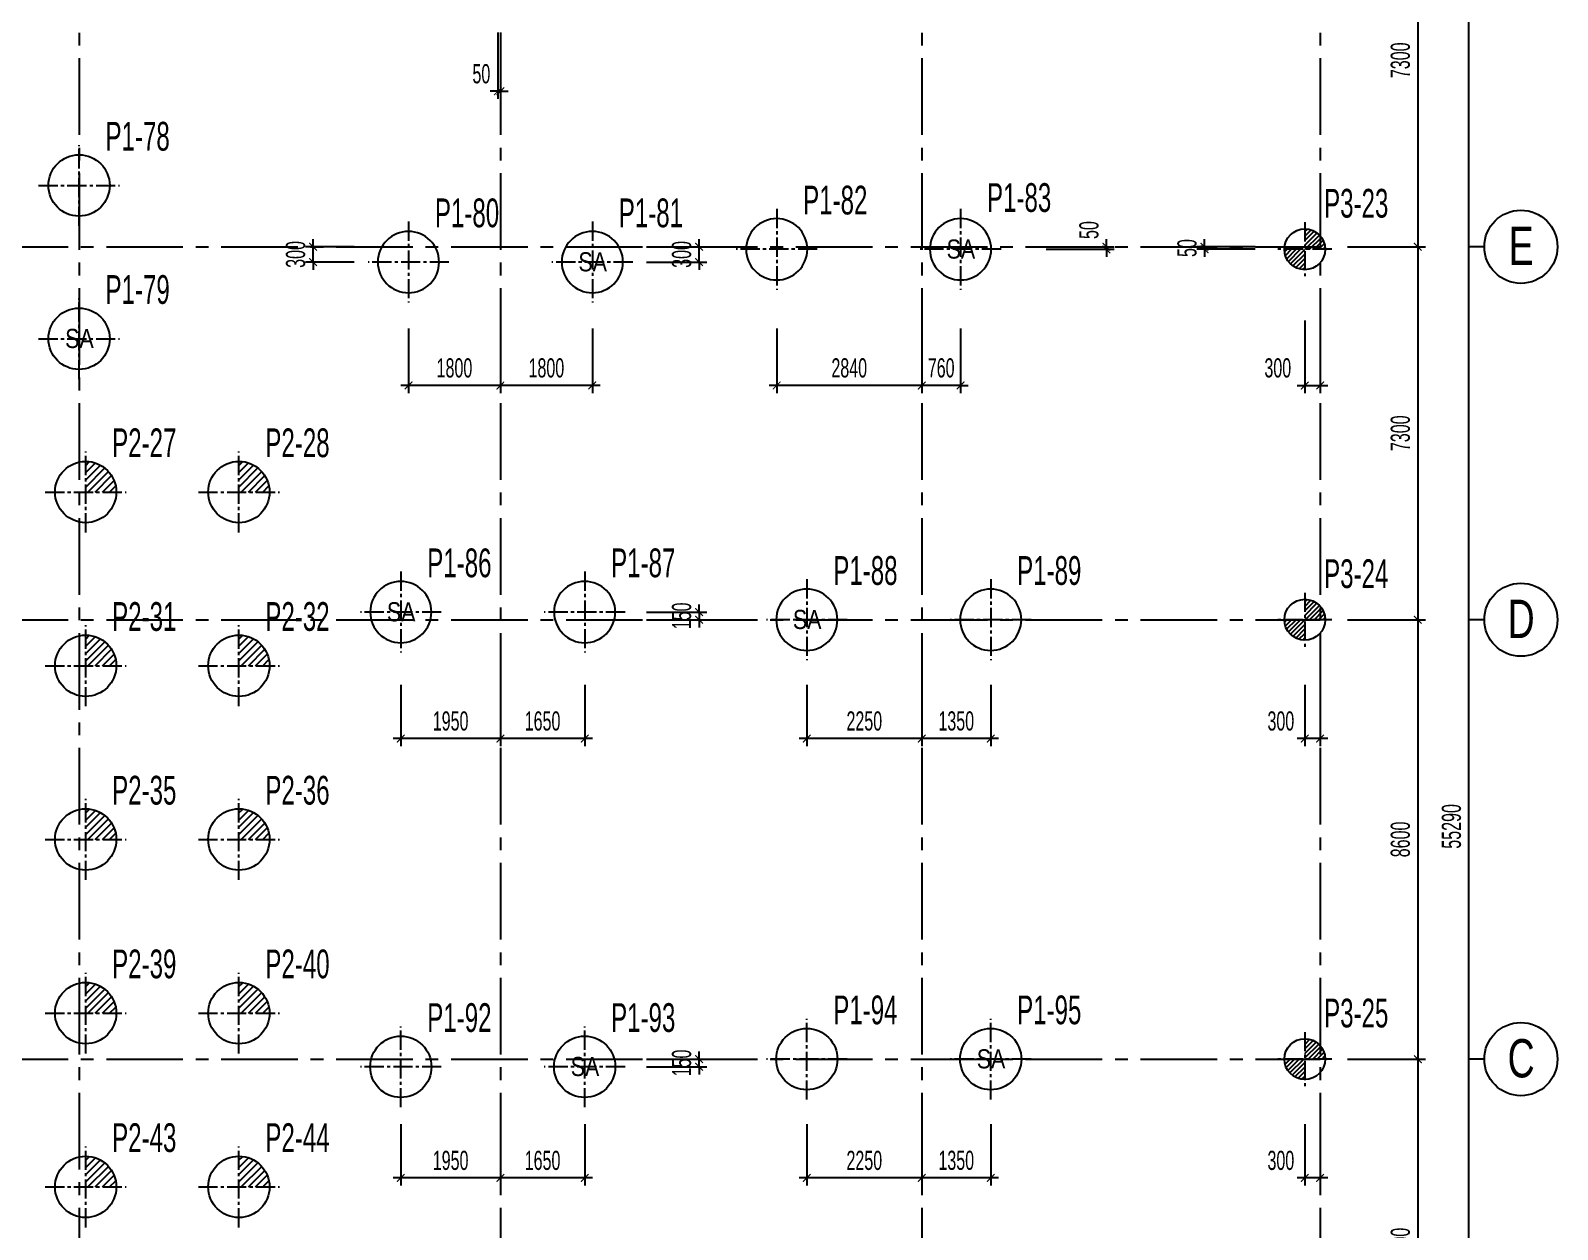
# Model space of a CAD drawing. Extents: x 1722770 to 1861370, y -244656 to -146763.
# Drawn here: x 1813230 to 1843127, y -193247 to -169781 of the extents above; entities that cross this region are included whole.
import ezdxf

# ---------------------------------------------------------------- set-up
doc = ezdxf.new("R2010")
doc.units = 0
doc.header["$LTSCALE"] = 1000
doc.header["$MEASUREMENT"] = 0
doc.header["$PDMODE"] = 3
doc.linetypes.add('CENTER2', pattern=[1.125, 0.75, -0.125, 0.125, -0.125])
doc.linetypes.add('HIDDEN', pattern=[0.375, 0.25, -0.125])
doc.layers.get('0').update_dxf_attribs({"linetype": 'CONTINUOUS'})
doc.layers.get('Defpoints').update_dxf_attribs({"linetype": 'CONTINUOUS'})
for name, color, linetype in [('CDC.01.AXIS', 160, 'CENTER2'), ('CDC.02.DIM', 1, 'CONTINUOUS'), ('CDC.03.BORDER', 3, 'CONTINUOUS'), ('CDC.04.HIDDEN', 8, 'HIDDEN'), ('CDC.06.TEXT', 2, 'CONTINUOUS'), ('CDC.10.HATCH', 9, 'CONTINUOUS'), ('KCS_CHI', 1, 'CONTINUOUS')]:
    doc.layers.add(name, color=color, linetype=linetype)
doc.styles.add('ARIAL', font='arial.ttf', dxfattribs={"width": 0.6})
doc.dimstyles.new('D150', dxfattribs={"dimscale": 150, "dimtxt": 2.5, "dimasz": 1, "dimexe": 1, "dimexo": 0, "dimgap": 1, "dimtad": 1, "dimdec": 0, "dimdsep": 46, "dimtxsty": 'ARIAL', "dimblk": 'ARCHTICK', "dimcen": 1, "dimdle": 1, "dimclrd": 1, "dimclre": 1, "dimclrt": 2, "dimadec": 0, "dimazin": 0, "dimtfac": 0.00072, "dimtdec": 0, "dimtix": 1, "dimtmove": 2, "dimatfit": 3, "dimldrblk": 'ARCHTICK', "dimfxl": 1, "dimtolj": 1, "dimlwd": -1, "dimlwe": -1, "dimarcsym": 0})

# ---------------------------------------------------------------- blocks, each defined once
blk = doc.blocks.new('_ARCHTICK')
at = {"color": 0, "linetype": 'ByBlock', "const_width": 0.15}
blk.add_lwpolyline([(-0.5, -0.5), (0.5, 0.5)], dxfattribs=at)
blk = doc.blocks.new('*D21')
at = {"layer": 'CDC.02.DIM', "color": 1, "transparency": 16777216}
for p, q in [((1839019, -166713), (1840544, -166713)), ((1840394, -166563), (1840394, -174163)), ((1839019, -174013), (1840544, -174013))]:
    blk.add_line(p, q, dxfattribs=at)
at = {"layer": 'Defpoints', "color": 0, "transparency": 16777216}
for p in [(1839019, -166713), (1839019, -174013), (1840394, -174013)]:
    blk.add_point(p, dxfattribs=at)
at = {"layer": 'CDC.02.DIM', "color": 1, "transparency": 16777216, "xscale": 150, "yscale": 150, "zscale": 150}
for p, rotation in [((1840394, -166713), 90), ((1840394, -174013), 270)]:
    blk.add_blockref('_ARCHTICK', p, dxfattribs=dict(at, rotation=rotation))
at = {"layer": 'CDC.02.DIM', "color": 2, "transparency": 16777216, "insert": (1840052, -170363), "char_height": 375, "attachment_point": 5, "rotation": 90, "style": 'ARIAL'}
blk.add_mtext('\\A1;7300', dxfattribs=at)
blk = doc.blocks.new('*D22')
at = {"layer": 'CDC.02.DIM', "color": 1, "transparency": 16777216}
for p, q in [((1840394, -173863), (1840394, -181463)), ((1839019, -174013), (1840544, -174013)), ((1839019, -181313), (1840544, -181313))]:
    blk.add_line(p, q, dxfattribs=at)
at = {"layer": 'Defpoints', "color": 0, "transparency": 16777216}
for p in [(1839019, -174013), (1839019, -181313), (1840394, -181313)]:
    blk.add_point(p, dxfattribs=at)
at = {"layer": 'CDC.02.DIM', "color": 1, "transparency": 16777216, "xscale": 150, "yscale": 150, "zscale": 150}
for p, rotation in [((1840394, -174013), 90), ((1840394, -181313), 270)]:
    blk.add_blockref('_ARCHTICK', p, dxfattribs=dict(at, rotation=rotation))
at = {"layer": 'CDC.02.DIM', "color": 2, "transparency": 16777216, "insert": (1840052, -177663), "char_height": 375, "attachment_point": 5, "rotation": 90, "style": 'ARIAL'}
blk.add_mtext('\\A1;7300', dxfattribs=at)
blk = doc.blocks.new('*D23')
at = {"layer": 'CDC.02.DIM', "color": 1, "transparency": 16777216}
for p, q in [((1840394, -181163), (1840394, -190063)), ((1839019, -181313), (1840544, -181313)), ((1839019, -189913), (1840544, -189913))]:
    blk.add_line(p, q, dxfattribs=at)
at = {"layer": 'Defpoints', "color": 0, "transparency": 16777216}
for p in [(1839019, -181313), (1839019, -189913), (1840394, -189913)]:
    blk.add_point(p, dxfattribs=at)
at = {"layer": 'CDC.02.DIM', "color": 1, "transparency": 16777216, "xscale": 150, "yscale": 150, "zscale": 150}
for p, rotation in [((1840394, -181313), 90), ((1840394, -189913), 270)]:
    blk.add_blockref('_ARCHTICK', p, dxfattribs=dict(at, rotation=rotation))
at = {"layer": 'CDC.02.DIM', "color": 2, "transparency": 16777216, "insert": (1840052, -185613), "char_height": 375, "attachment_point": 5, "rotation": 90, "style": 'ARIAL'}
blk.add_mtext('\\A1;8600', dxfattribs=at)
blk = doc.blocks.new('*D24')
at = {"layer": 'CDC.02.DIM', "color": 1, "transparency": 16777216}
for p, q in [((1840394, -189763), (1840394, -197363)), ((1839019, -189913), (1840544, -189913)), ((1839019, -197213), (1840544, -197213))]:
    blk.add_line(p, q, dxfattribs=at)
at = {"layer": 'Defpoints', "color": 0, "transparency": 16777216}
for p in [(1839019, -189913), (1839019, -197213), (1840394, -197213)]:
    blk.add_point(p, dxfattribs=at)
at = {"layer": 'CDC.02.DIM', "color": 1, "transparency": 16777216, "xscale": 150, "yscale": 150, "zscale": 150}
for p, rotation in [((1840394, -189913), 90), ((1840394, -197213), 270)]:
    blk.add_blockref('_ARCHTICK', p, dxfattribs=dict(at, rotation=rotation))
at = {"layer": 'CDC.02.DIM', "color": 2, "transparency": 16777216, "insert": (1840052, -193563), "char_height": 375, "attachment_point": 5, "rotation": 90, "style": 'ARIAL'}
blk.add_mtext('\\A1;7300', dxfattribs=at)
blk = doc.blocks.new('*D26')
at = {"layer": 'CDC.02.DIM', "color": 1, "transparency": 16777216}
for p, q in [((1839019, -157713), (1841543, -157713)), ((1841393, -213153), (1841393, -157563)), ((1839019, -213003), (1841543, -213003))]:
    blk.add_line(p, q, dxfattribs=at)
at = {"layer": 'Defpoints', "color": 0, "transparency": 16777216}
for p in [(1839019, -157713), (1841393, -157713), (1839019, -213003)]:
    blk.add_point(p, dxfattribs=at)
at = {"layer": 'CDC.02.DIM', "color": 1, "transparency": 16777216, "xscale": 150, "yscale": 150, "zscale": 150}
for p, rotation in [((1841393, -157713), 90), ((1841393, -213003), 270)]:
    blk.add_blockref('_ARCHTICK', p, dxfattribs=dict(at, rotation=rotation))
at = {"layer": 'CDC.02.DIM', "color": 2, "transparency": 16777216, "insert": (1841052, -185358), "char_height": 375, "attachment_point": 5, "rotation": 90, "style": 'ARIAL'}
blk.add_mtext('\\A1;55290', dxfattribs=at)
blk = doc.blocks.new('d800')
at = {"layer": 'CDC.10.HATCH'}
h = blk.add_hatch(dxfattribs=at)
h.set_pattern_fill('ANSI31', color=256, scale=500, style=0)
h.paths.add_polyline_path([(1776664, -80984), (1776664, -81384), (1777064, -81384, 0.414214)])
h.paths.add_polyline_path([(1776664, -81384), (1776264, -81384, 0.414214), (1776664, -81784)])
at = {"layer": 'CDC.01.AXIS', "ltscale": 0.5}
for p, q in [((1776664, -80856), (1776664, -81912)), ((1777192, -81384), (1776136, -81384))]:
    blk.add_line(p, q, dxfattribs=at)
at = {"layer": 'CDC.03.BORDER'}
blk.add_circle((1776664, -81384), 400, dxfattribs=at)
blk = doc.blocks.new('B1200')
at = {"layer": 'CDC.01.AXIS', "ltscale": 0.5}
for p, q in [((1944564, 246097), (1944564, 244513)), ((1943772, 245305), (1945356, 245305))]:
    blk.add_line(p, q, dxfattribs=at)
at = {"layer": 'CDC.03.BORDER'}
blk.add_circle((1944564, 245305), 600, dxfattribs=at)
blk = doc.blocks.new('*D89')
at = {"layer": 'CDC.02.DIM', "color": 1, "transparency": 16777216}
for p, q in [((1838179, -191187), (1838179, -192388)), ((1838480, -191187), (1838480, -192388)), ((1838630, -192238), (1838029, -192238))]:
    blk.add_line(p, q, dxfattribs=at)
at = {"layer": 'Defpoints', "color": 0, "transparency": 16777216}
for p in [(1838179, -191187), (1838480, -191187), (1838179, -192238)]:
    blk.add_point(p, dxfattribs=at)
at = {"layer": 'CDC.02.DIM', "color": 1, "transparency": 16777216, "xscale": 150, "yscale": 150, "zscale": 150, "rotation": 180}
blk.add_blockref('_ARCHTICK', (1838179, -192238), dxfattribs=at)
at = {"layer": 'CDC.02.DIM', "color": 1, "transparency": 16777216, "xscale": 150, "yscale": 150, "zscale": 150}
blk.add_blockref('_ARCHTICK', (1838480, -192238), dxfattribs=at)
at = {"layer": 'CDC.02.DIM', "color": 2, "transparency": 16777216, "insert": (1837711, -191897), "char_height": 375, "attachment_point": 5, "style": 'ARIAL'}
blk.add_mtext('\\A1;300', dxfattribs=at)
blk = doc.blocks.new('*D83')
at = {"layer": 'CDC.02.DIM', "color": 1, "transparency": 16777216}
for p, q in [((1838179, -182587), (1838179, -183788)), ((1838480, -182587), (1838480, -183788)), ((1838630, -183638), (1838029, -183638))]:
    blk.add_line(p, q, dxfattribs=at)
at = {"layer": 'Defpoints', "color": 0, "transparency": 16777216}
for p in [(1838179, -182587), (1838480, -182587), (1838179, -183638)]:
    blk.add_point(p, dxfattribs=at)
at = {"layer": 'CDC.02.DIM', "color": 1, "transparency": 16777216, "xscale": 150, "yscale": 150, "zscale": 150, "rotation": 180}
blk.add_blockref('_ARCHTICK', (1838179, -183638), dxfattribs=at)
at = {"layer": 'CDC.02.DIM', "color": 1, "transparency": 16777216, "xscale": 150, "yscale": 150, "zscale": 150}
blk.add_blockref('_ARCHTICK', (1838480, -183638), dxfattribs=at)
at = {"layer": 'CDC.02.DIM', "color": 2, "transparency": 16777216, "insert": (1837711, -183297), "char_height": 375, "attachment_point": 5, "style": 'ARIAL'}
blk.add_mtext('\\A1;300', dxfattribs=at)
blk = doc.blocks.new('*D86')
at = {"layer": 'CDC.02.DIM', "color": 1, "transparency": 16777216}
for p, q in [((1838179, -175455), (1838179, -176877)), ((1838480, -175455), (1838480, -176877)), ((1838029, -176727), (1838630, -176727))]:
    blk.add_line(p, q, dxfattribs=at)
at = {"layer": 'Defpoints', "color": 0, "transparency": 16777216}
for p in [(1838179, -175455), (1838480, -175455), (1838480, -176727)]:
    blk.add_point(p, dxfattribs=at)
at = {"layer": 'CDC.02.DIM', "color": 1, "transparency": 16777216, "xscale": 150, "yscale": 150, "zscale": 150, "rotation": 180}
blk.add_blockref('_ARCHTICK', (1838179, -176727), dxfattribs=at)
at = {"layer": 'CDC.02.DIM', "color": 1, "transparency": 16777216, "xscale": 150, "yscale": 150, "zscale": 150}
blk.add_blockref('_ARCHTICK', (1838480, -176727), dxfattribs=at)
at = {"layer": 'CDC.02.DIM', "color": 2, "transparency": 16777216, "insert": (1837651, -176386), "char_height": 375, "attachment_point": 5, "style": 'ARIAL'}
blk.add_mtext('\\A1;300', dxfattribs=at)
blk = doc.blocks.new('*D113')
at = {"layer": 'CDC.02.DIM', "color": 1, "transparency": 16777216}
for p, q in [((1836217, -174013), (1836217, -173863)), ((1837207, -174013), (1836067, -174013)), ((1837207, -174063), (1836067, -174063)), ((1836217, -174063), (1836217, -174013)), ((1836217, -174063), (1836217, -174213))]:
    blk.add_line(p, q, dxfattribs=at)
at = {"layer": 'Defpoints', "color": 0, "transparency": 16777216}
for p in [(1836217, -174013), (1837207, -174013), (1837207, -174063)]:
    blk.add_point(p, dxfattribs=at)
at = {"layer": 'CDC.02.DIM', "color": 1, "transparency": 16777216, "xscale": 150, "yscale": 150, "zscale": 150}
for p, rotation in [((1836217, -174013), 270), ((1836217, -174063), 90)]:
    blk.add_blockref('_ARCHTICK', p, dxfattribs=dict(at, rotation=rotation))
at = {"layer": 'CDC.02.DIM', "color": 2, "transparency": 16777216, "insert": (1835875, -174038), "char_height": 375, "attachment_point": 5, "rotation": 90, "style": 'ARIAL'}
blk.add_mtext('\\A1;50', dxfattribs=at)
blk = doc.blocks.new('*D181')
at = {"layer": 'CDC.02.DIM', "color": 1, "transparency": 16777216}
for p, q in [((1830680, -175615), (1830680, -176877)), ((1831440, -175615), (1831440, -176877)), ((1830680, -176727), (1830530, -176727)), ((1831440, -176727), (1830680, -176727)), ((1831440, -176727), (1831590, -176727))]:
    blk.add_line(p, q, dxfattribs=at)
at = {"layer": 'Defpoints', "color": 0, "transparency": 16777216}
for p in [(1830680, -175615), (1831440, -175615), (1830680, -176727)]:
    blk.add_point(p, dxfattribs=at)
at = {"layer": 'CDC.02.DIM', "color": 1, "transparency": 16777216, "xscale": 150, "yscale": 150, "zscale": 150}
blk.add_blockref('_ARCHTICK', (1830680, -176727), dxfattribs=at)
at = {"layer": 'CDC.02.DIM', "color": 1, "transparency": 16777216, "xscale": 150, "yscale": 150, "zscale": 150, "rotation": 180}
blk.add_blockref('_ARCHTICK', (1831440, -176727), dxfattribs=at)
at = {"layer": 'CDC.02.DIM', "color": 2, "transparency": 16777216, "insert": (1831060, -176386), "char_height": 375, "attachment_point": 5, "style": 'ARIAL'}
blk.add_mtext('\\A1;760', dxfattribs=at)
blk = doc.blocks.new('*D182')
at = {"layer": 'CDC.02.DIM', "color": 1, "transparency": 16777216}
for p, q in [((1827840, -175615), (1827840, -176877)), ((1830680, -175615), (1830680, -176877)), ((1830830, -176727), (1827690, -176727))]:
    blk.add_line(p, q, dxfattribs=at)
at = {"layer": 'Defpoints', "color": 0, "transparency": 16777216}
for p in [(1827840, -175615), (1830680, -175615), (1827840, -176727)]:
    blk.add_point(p, dxfattribs=at)
at = {"layer": 'CDC.02.DIM', "color": 1, "transparency": 16777216, "xscale": 150, "yscale": 150, "zscale": 150, "rotation": 180}
blk.add_blockref('_ARCHTICK', (1827840, -176727), dxfattribs=at)
at = {"layer": 'CDC.02.DIM', "color": 1, "transparency": 16777216, "xscale": 150, "yscale": 150, "zscale": 150}
blk.add_blockref('_ARCHTICK', (1830680, -176727), dxfattribs=at)
at = {"layer": 'CDC.02.DIM', "color": 2, "transparency": 16777216, "insert": (1829260, -176386), "char_height": 375, "attachment_point": 5, "style": 'ARIAL'}
blk.add_mtext('\\A1;2840', dxfattribs=at)
blk = doc.blocks.new('*D183')
at = {"layer": 'CDC.02.DIM', "color": 1, "transparency": 16777216}
for p, q in [((1822430, -175615), (1822430, -176877)), ((1824230, -175615), (1824230, -176877)), ((1824380, -176727), (1822280, -176727))]:
    blk.add_line(p, q, dxfattribs=at)
at = {"layer": 'Defpoints', "color": 0, "transparency": 16777216}
for p in [(1822430, -175615), (1824230, -175615), (1822430, -176727)]:
    blk.add_point(p, dxfattribs=at)
at = {"layer": 'CDC.02.DIM', "color": 1, "transparency": 16777216, "xscale": 150, "yscale": 150, "zscale": 150, "rotation": 180}
blk.add_blockref('_ARCHTICK', (1822430, -176727), dxfattribs=at)
at = {"layer": 'CDC.02.DIM', "color": 1, "transparency": 16777216, "xscale": 150, "yscale": 150, "zscale": 150}
blk.add_blockref('_ARCHTICK', (1824230, -176727), dxfattribs=at)
at = {"layer": 'CDC.02.DIM', "color": 2, "transparency": 16777216, "insert": (1823330, -176386), "char_height": 375, "attachment_point": 5, "style": 'ARIAL'}
blk.add_mtext('\\A1;1800', dxfattribs=at)
blk = doc.blocks.new('*D184')
at = {"layer": 'CDC.02.DIM', "color": 1, "transparency": 16777216}
for p, q in [((1820630, -175615), (1820630, -176877)), ((1822430, -175615), (1822430, -176877)), ((1822580, -176727), (1820480, -176727))]:
    blk.add_line(p, q, dxfattribs=at)
at = {"layer": 'Defpoints', "color": 0, "transparency": 16777216}
for p in [(1820630, -175615), (1822430, -175615), (1820630, -176727)]:
    blk.add_point(p, dxfattribs=at)
at = {"layer": 'CDC.02.DIM', "color": 1, "transparency": 16777216, "xscale": 150, "yscale": 150, "zscale": 150, "rotation": 180}
blk.add_blockref('_ARCHTICK', (1820630, -176727), dxfattribs=at)
at = {"layer": 'CDC.02.DIM', "color": 1, "transparency": 16777216, "xscale": 150, "yscale": 150, "zscale": 150}
blk.add_blockref('_ARCHTICK', (1822430, -176727), dxfattribs=at)
at = {"layer": 'CDC.02.DIM', "color": 2, "transparency": 16777216, "insert": (1821530, -176386), "char_height": 375, "attachment_point": 5, "style": 'ARIAL'}
blk.add_mtext('\\A1;1800', dxfattribs=at)
blk = doc.blocks.new('*D173')
at = {"layer": 'CDC.02.DIM', "color": 1, "transparency": 16777216}
for p, q in [((1830680, -182587), (1830680, -183788)), ((1832030, -182587), (1832030, -183788)), ((1832180, -183638), (1830530, -183638))]:
    blk.add_line(p, q, dxfattribs=at)
at = {"layer": 'Defpoints', "color": 0, "transparency": 16777216}
for p in [(1830680, -182587), (1832030, -182587), (1830680, -183638)]:
    blk.add_point(p, dxfattribs=at)
at = {"layer": 'CDC.02.DIM', "color": 1, "transparency": 16777216, "xscale": 150, "yscale": 150, "zscale": 150, "rotation": 180}
blk.add_blockref('_ARCHTICK', (1830680, -183638), dxfattribs=at)
at = {"layer": 'CDC.02.DIM', "color": 1, "transparency": 16777216, "xscale": 150, "yscale": 150, "zscale": 150}
blk.add_blockref('_ARCHTICK', (1832030, -183638), dxfattribs=at)
at = {"layer": 'CDC.02.DIM', "color": 2, "transparency": 16777216, "insert": (1831355, -183296), "char_height": 375, "attachment_point": 5, "style": 'ARIAL'}
blk.add_mtext('\\A1;1350', dxfattribs=at)
blk = doc.blocks.new('*D174')
at = {"layer": 'CDC.02.DIM', "color": 1, "transparency": 16777216}
for p, q in [((1828430, -182587), (1828430, -183788)), ((1830680, -182587), (1830680, -183788)), ((1830830, -183638), (1828280, -183638))]:
    blk.add_line(p, q, dxfattribs=at)
at = {"layer": 'Defpoints', "color": 0, "transparency": 16777216}
for p in [(1828430, -182587), (1830680, -182587), (1828430, -183638)]:
    blk.add_point(p, dxfattribs=at)
at = {"layer": 'CDC.02.DIM', "color": 1, "transparency": 16777216, "xscale": 150, "yscale": 150, "zscale": 150, "rotation": 180}
blk.add_blockref('_ARCHTICK', (1828430, -183638), dxfattribs=at)
at = {"layer": 'CDC.02.DIM', "color": 1, "transparency": 16777216, "xscale": 150, "yscale": 150, "zscale": 150}
blk.add_blockref('_ARCHTICK', (1830680, -183638), dxfattribs=at)
at = {"layer": 'CDC.02.DIM', "color": 2, "transparency": 16777216, "insert": (1829555, -183297), "char_height": 375, "attachment_point": 5, "style": 'ARIAL'}
blk.add_mtext('\\A1;2250', dxfattribs=at)
blk = doc.blocks.new('*D175')
at = {"layer": 'CDC.02.DIM', "color": 1, "transparency": 16777216}
for p, q in [((1822430, -182587), (1822430, -183788)), ((1824080, -182587), (1824080, -183788)), ((1824230, -183638), (1822280, -183638))]:
    blk.add_line(p, q, dxfattribs=at)
at = {"layer": 'Defpoints', "color": 0, "transparency": 16777216}
for p in [(1822430, -182587), (1824080, -182587), (1822430, -183638)]:
    blk.add_point(p, dxfattribs=at)
at = {"layer": 'CDC.02.DIM', "color": 1, "transparency": 16777216, "xscale": 150, "yscale": 150, "zscale": 150, "rotation": 180}
blk.add_blockref('_ARCHTICK', (1822430, -183638), dxfattribs=at)
at = {"layer": 'CDC.02.DIM', "color": 1, "transparency": 16777216, "xscale": 150, "yscale": 150, "zscale": 150}
blk.add_blockref('_ARCHTICK', (1824080, -183638), dxfattribs=at)
at = {"layer": 'CDC.02.DIM', "color": 2, "transparency": 16777216, "insert": (1823255, -183297), "char_height": 375, "attachment_point": 5, "style": 'ARIAL'}
blk.add_mtext('\\A1;1650', dxfattribs=at)
blk = doc.blocks.new('*D176')
at = {"layer": 'CDC.02.DIM', "color": 1, "transparency": 16777216}
for p, q in [((1820480, -182587), (1820480, -183788)), ((1822430, -182587), (1822430, -183788)), ((1822580, -183638), (1820330, -183638))]:
    blk.add_line(p, q, dxfattribs=at)
at = {"layer": 'Defpoints', "color": 0, "transparency": 16777216}
for p in [(1820480, -182587), (1822430, -182587), (1820480, -183638)]:
    blk.add_point(p, dxfattribs=at)
at = {"layer": 'CDC.02.DIM', "color": 1, "transparency": 16777216, "xscale": 150, "yscale": 150, "zscale": 150, "rotation": 180}
blk.add_blockref('_ARCHTICK', (1820480, -183638), dxfattribs=at)
at = {"layer": 'CDC.02.DIM', "color": 1, "transparency": 16777216, "xscale": 150, "yscale": 150, "zscale": 150}
blk.add_blockref('_ARCHTICK', (1822430, -183638), dxfattribs=at)
at = {"layer": 'CDC.02.DIM', "color": 2, "transparency": 16777216, "insert": (1821455, -183297), "char_height": 375, "attachment_point": 5, "style": 'ARIAL'}
blk.add_mtext('\\A1;1950', dxfattribs=at)
blk = doc.blocks.new('*D177')
at = {"layer": 'CDC.02.DIM', "color": 1, "transparency": 16777216}
for p, q in [((1830680, -191187), (1830680, -192388)), ((1832030, -191187), (1832030, -192388)), ((1832180, -192238), (1830530, -192238))]:
    blk.add_line(p, q, dxfattribs=at)
at = {"layer": 'Defpoints', "color": 0, "transparency": 16777216}
for p in [(1830680, -191187), (1832030, -191187), (1830680, -192238)]:
    blk.add_point(p, dxfattribs=at)
at = {"layer": 'CDC.02.DIM', "color": 1, "transparency": 16777216, "xscale": 150, "yscale": 150, "zscale": 150, "rotation": 180}
blk.add_blockref('_ARCHTICK', (1830680, -192238), dxfattribs=at)
at = {"layer": 'CDC.02.DIM', "color": 1, "transparency": 16777216, "xscale": 150, "yscale": 150, "zscale": 150}
blk.add_blockref('_ARCHTICK', (1832030, -192238), dxfattribs=at)
at = {"layer": 'CDC.02.DIM', "color": 2, "transparency": 16777216, "insert": (1831355, -191896), "char_height": 375, "attachment_point": 5, "style": 'ARIAL'}
blk.add_mtext('\\A1;1350', dxfattribs=at)
blk = doc.blocks.new('*D178')
at = {"layer": 'CDC.02.DIM', "color": 1, "transparency": 16777216}
for p, q in [((1828430, -191187), (1828430, -192388)), ((1830680, -191187), (1830680, -192388)), ((1830830, -192238), (1828280, -192238))]:
    blk.add_line(p, q, dxfattribs=at)
at = {"layer": 'Defpoints', "color": 0, "transparency": 16777216}
for p in [(1828430, -191187), (1830680, -191187), (1828430, -192238)]:
    blk.add_point(p, dxfattribs=at)
at = {"layer": 'CDC.02.DIM', "color": 1, "transparency": 16777216, "xscale": 150, "yscale": 150, "zscale": 150, "rotation": 180}
blk.add_blockref('_ARCHTICK', (1828430, -192238), dxfattribs=at)
at = {"layer": 'CDC.02.DIM', "color": 1, "transparency": 16777216, "xscale": 150, "yscale": 150, "zscale": 150}
blk.add_blockref('_ARCHTICK', (1830680, -192238), dxfattribs=at)
at = {"layer": 'CDC.02.DIM', "color": 2, "transparency": 16777216, "insert": (1829555, -191897), "char_height": 375, "attachment_point": 5, "style": 'ARIAL'}
blk.add_mtext('\\A1;2250', dxfattribs=at)
blk = doc.blocks.new('*D179')
at = {"layer": 'CDC.02.DIM', "color": 1, "transparency": 16777216}
for p, q in [((1822430, -191187), (1822430, -192388)), ((1824080, -191187), (1824080, -192388)), ((1824230, -192238), (1822280, -192238))]:
    blk.add_line(p, q, dxfattribs=at)
at = {"layer": 'Defpoints', "color": 0, "transparency": 16777216}
for p in [(1822430, -191187), (1824080, -191187), (1822430, -192238)]:
    blk.add_point(p, dxfattribs=at)
at = {"layer": 'CDC.02.DIM', "color": 1, "transparency": 16777216, "xscale": 150, "yscale": 150, "zscale": 150, "rotation": 180}
blk.add_blockref('_ARCHTICK', (1822430, -192238), dxfattribs=at)
at = {"layer": 'CDC.02.DIM', "color": 1, "transparency": 16777216, "xscale": 150, "yscale": 150, "zscale": 150}
blk.add_blockref('_ARCHTICK', (1824080, -192238), dxfattribs=at)
at = {"layer": 'CDC.02.DIM', "color": 2, "transparency": 16777216, "insert": (1823255, -191897), "char_height": 375, "attachment_point": 5, "style": 'ARIAL'}
blk.add_mtext('\\A1;1650', dxfattribs=at)
blk = doc.blocks.new('*D180')
at = {"layer": 'CDC.02.DIM', "color": 1, "transparency": 16777216}
for p, q in [((1820480, -191187), (1820480, -192388)), ((1822430, -191187), (1822430, -192388)), ((1822580, -192238), (1820330, -192238))]:
    blk.add_line(p, q, dxfattribs=at)
at = {"layer": 'Defpoints', "color": 0, "transparency": 16777216}
for p in [(1820480, -191187), (1822430, -191187), (1820480, -192238)]:
    blk.add_point(p, dxfattribs=at)
at = {"layer": 'CDC.02.DIM', "color": 1, "transparency": 16777216, "xscale": 150, "yscale": 150, "zscale": 150, "rotation": 180}
blk.add_blockref('_ARCHTICK', (1820480, -192238), dxfattribs=at)
at = {"layer": 'CDC.02.DIM', "color": 1, "transparency": 16777216, "xscale": 150, "yscale": 150, "zscale": 150}
blk.add_blockref('_ARCHTICK', (1822430, -192238), dxfattribs=at)
at = {"layer": 'CDC.02.DIM', "color": 2, "transparency": 16777216, "insert": (1821455, -191897), "char_height": 375, "attachment_point": 5, "style": 'ARIAL'}
blk.add_mtext('\\A1;1950', dxfattribs=at)
blk = doc.blocks.new('*D199')
at = {"layer": 'CDC.02.DIM', "color": 1, "transparency": 16777216}
for p, q in [((1822380, -169817), (1822380, -171120)), ((1822430, -169817), (1822430, -171120)), ((1822380, -170970), (1822230, -170970)), ((1822380, -170970), (1822430, -170970)), ((1822430, -170970), (1822580, -170970))]:
    blk.add_line(p, q, dxfattribs=at)
at = {"layer": 'Defpoints', "color": 0, "transparency": 16777216}
for p in [(1822380, -169817), (1822430, -169817), (1822430, -170970)]:
    blk.add_point(p, dxfattribs=at)
at = {"layer": 'CDC.02.DIM', "color": 1, "transparency": 16777216, "xscale": 150, "yscale": 150, "zscale": 150}
blk.add_blockref('_ARCHTICK', (1822380, -170970), dxfattribs=at)
at = {"layer": 'CDC.02.DIM', "color": 1, "transparency": 16777216, "xscale": 150, "yscale": 150, "zscale": 150, "rotation": 180}
blk.add_blockref('_ARCHTICK', (1822430, -170970), dxfattribs=at)
at = {"layer": 'CDC.02.DIM', "color": 2, "transparency": 16777216, "insert": (1822057, -170629), "char_height": 375, "attachment_point": 5, "style": 'ARIAL'}
blk.add_mtext('\\A1;50', dxfattribs=at)
blk = doc.blocks.new('*D279')
at = {"layer": 'CDC.02.DIM', "color": 1, "transparency": 16777216}
for p, q in [((1818763, -174013), (1818763, -173863)), ((1819565, -174013), (1818613, -174013)), ((1818763, -174313), (1818763, -174013)), ((1819565, -174313), (1818613, -174313)), ((1818763, -174313), (1818763, -174463))]:
    blk.add_line(p, q, dxfattribs=at)
at = {"layer": 'Defpoints', "color": 0, "transparency": 16777216}
for p in [(1818763, -174013), (1819565, -174013), (1819565, -174313)]:
    blk.add_point(p, dxfattribs=at)
at = {"layer": 'CDC.02.DIM', "color": 1, "transparency": 16777216, "xscale": 150, "yscale": 150, "zscale": 150}
for p, rotation in [((1818763, -174013), 270), ((1818763, -174313), 90)]:
    blk.add_blockref('_ARCHTICK', p, dxfattribs=dict(at, rotation=rotation))
at = {"layer": 'CDC.02.DIM', "color": 2, "transparency": 16777216, "insert": (1818421, -174163), "char_height": 375, "attachment_point": 5, "rotation": 90, "style": 'ARIAL'}
blk.add_mtext('\\A1;300', dxfattribs=at)
blk = doc.blocks.new('*D282')
at = {"layer": 'CDC.02.DIM', "color": 1, "transparency": 16777216}
for p, q in [((1834296, -174013), (1834296, -173863)), ((1833118, -174013), (1834446, -174013)), ((1833118, -174063), (1834446, -174063)), ((1834296, -174013), (1834296, -174063)), ((1834296, -174063), (1834296, -174213))]:
    blk.add_line(p, q, dxfattribs=at)
at = {"layer": 'Defpoints', "color": 0, "transparency": 16777216}
for p in [(1833118, -174013), (1833118, -174063), (1834296, -174063)]:
    blk.add_point(p, dxfattribs=at)
at = {"layer": 'CDC.02.DIM', "color": 1, "transparency": 16777216, "xscale": 150, "yscale": 150, "zscale": 150}
for p, rotation in [((1834296, -174013), 270), ((1834296, -174063), 90)]:
    blk.add_blockref('_ARCHTICK', p, dxfattribs=dict(at, rotation=rotation))
at = {"layer": 'CDC.02.DIM', "color": 2, "transparency": 16777216, "insert": (1833955, -173686), "char_height": 375, "attachment_point": 5, "rotation": 90, "style": 'ARIAL'}
blk.add_mtext('\\A1;50', dxfattribs=at)
blk = doc.blocks.new('*D285')
at = {"layer": 'CDC.02.DIM', "color": 1, "transparency": 16777216}
for p, q in [((1826321, -189913), (1826321, -189763)), ((1825288, -189913), (1826471, -189913)), ((1825288, -190063), (1826471, -190063)), ((1826321, -190063), (1826321, -189913)), ((1826321, -190063), (1826321, -190213))]:
    blk.add_line(p, q, dxfattribs=at)
at = {"layer": 'Defpoints', "color": 0, "transparency": 16777216}
for p in [(1825288, -189913), (1825288, -190063), (1826321, -189913)]:
    blk.add_point(p, dxfattribs=at)
at = {"layer": 'CDC.02.DIM', "color": 1, "transparency": 16777216, "xscale": 150, "yscale": 150, "zscale": 150}
for p, rotation in [((1826321, -189913), 270), ((1826321, -190063), 90)]:
    blk.add_blockref('_ARCHTICK', p, dxfattribs=dict(at, rotation=rotation))
at = {"layer": 'CDC.02.DIM', "color": 2, "transparency": 16777216, "insert": (1825979, -189988), "char_height": 375, "attachment_point": 5, "rotation": 90, "style": 'ARIAL'}
blk.add_mtext('\\A1;150', dxfattribs=at)
blk = doc.blocks.new('*D286')
at = {"layer": 'CDC.02.DIM', "color": 1, "transparency": 16777216}
for p, q in [((1825288, -181163), (1826471, -181163)), ((1826321, -181163), (1826321, -181013)), ((1826321, -181163), (1826321, -181313)), ((1825288, -181313), (1826471, -181313)), ((1826321, -181313), (1826321, -181463))]:
    blk.add_line(p, q, dxfattribs=at)
at = {"layer": 'Defpoints', "color": 0, "transparency": 16777216}
for p in [(1825288, -181163), (1825288, -181313), (1826321, -181313)]:
    blk.add_point(p, dxfattribs=at)
at = {"layer": 'CDC.02.DIM', "color": 1, "transparency": 16777216, "xscale": 150, "yscale": 150, "zscale": 150}
for p, rotation in [((1826321, -181163), 270), ((1826321, -181313), 90)]:
    blk.add_blockref('_ARCHTICK', p, dxfattribs=dict(at, rotation=rotation))
at = {"layer": 'CDC.02.DIM', "color": 2, "transparency": 16777216, "insert": (1825979, -181238), "char_height": 375, "attachment_point": 5, "rotation": 90, "style": 'ARIAL'}
blk.add_mtext('\\A1;150', dxfattribs=at)
blk = doc.blocks.new('*D287')
at = {"layer": 'CDC.02.DIM', "color": 1, "transparency": 16777216}
for p, q in [((1826321, -174013), (1826321, -173863)), ((1825288, -174013), (1826471, -174013)), ((1826321, -174313), (1826321, -174013)), ((1825288, -174313), (1826471, -174313)), ((1826321, -174313), (1826321, -174463))]:
    blk.add_line(p, q, dxfattribs=at)
at = {"layer": 'Defpoints', "color": 0, "transparency": 16777216}
for p in [(1825288, -174013), (1826321, -174013), (1825288, -174313)]:
    blk.add_point(p, dxfattribs=at)
at = {"layer": 'CDC.02.DIM', "color": 1, "transparency": 16777216, "xscale": 150, "yscale": 150, "zscale": 150}
for p, rotation in [((1826321, -174013), 270), ((1826321, -174313), 90)]:
    blk.add_blockref('_ARCHTICK', p, dxfattribs=dict(at, rotation=rotation))
at = {"layer": 'CDC.02.DIM', "color": 2, "transparency": 16777216, "insert": (1825979, -174163), "char_height": 375, "attachment_point": 5, "rotation": 90, "style": 'ARIAL'}
blk.add_mtext('\\A1;300', dxfattribs=at)

msp = doc.modelspace()

# ---------------------------------------------------------------- hatches: boundary and pattern name
at = {"layer": 'CDC.10.HATCH'}
h = msp.add_hatch(dxfattribs=at)
h.set_pattern_fill('ANSI31', color=256, scale=800, style=0)
h.set_pattern_definition([(45, (60210.03, -1848.22), (-70.710678, 70.710678), [])])
h.paths.add_polyline_path([(1814309.7, -178213), (1814309.7, -178813), (1814909.7, -178813, 0.4142136)])
h = msp.add_hatch(dxfattribs=at)
h.set_pattern_fill('ANSI31', color=256, scale=800, style=0)
h.set_pattern_definition([(45, (63210.03, -1848.22), (-70.710678, 70.710678), [])])
h.paths.add_polyline_path([(1817309.7, -178213), (1817309.7, -178813), (1817909.7, -178813, 0.4142136)])
h = msp.add_hatch(dxfattribs=at)
h.set_pattern_fill('ANSI31', color=256, scale=800, style=0)
h.set_pattern_definition([(45, (60210.03, -5248.22), (-70.710678, 70.710678), [])])
h.paths.add_polyline_path([(1814309.7, -181613), (1814309.7, -182213), (1814909.7, -182213, 0.4142136)])
h = msp.add_hatch(dxfattribs=at)
h.set_pattern_fill('ANSI31', color=256, scale=800, style=0)
h.set_pattern_definition([(45, (63210.03, -5248.22), (-70.710678, 70.710678), [])])
h.paths.add_polyline_path([(1817309.7, -181613), (1817309.7, -182213), (1817909.7, -182213, 0.4142136)])
h = msp.add_hatch(dxfattribs=at)
h.set_pattern_fill('ANSI31', color=256, scale=800, style=0)
h.set_pattern_definition([(45, (60210.03, -8648.22), (-70.710678, 70.710678), [])])
h.paths.add_polyline_path([(1814309.7, -185013), (1814309.7, -185613), (1814909.7, -185613, 0.4142136)])
h = msp.add_hatch(dxfattribs=at)
h.set_pattern_fill('ANSI31', color=256, scale=800, style=0)
h.set_pattern_definition([(45, (63210.03, -8648.22), (-70.710678, 70.710678), [])])
h.paths.add_polyline_path([(1817309.7, -185013), (1817309.7, -185613), (1817909.7, -185613, 0.4142136)])
h = msp.add_hatch(dxfattribs=at)
h.set_pattern_fill('ANSI31', color=256, scale=800, style=0)
h.set_pattern_definition([(45, (60210.03, -12048.22), (-70.710678, 70.710678), [])])
h.paths.add_polyline_path([(1814309.7, -188413), (1814309.7, -189013), (1814909.7, -189013, 0.4142136)])
h = msp.add_hatch(dxfattribs=at)
h.set_pattern_fill('ANSI31', color=256, scale=800, style=0)
h.set_pattern_definition([(45, (63210.03, -12048.22), (-70.710678, 70.710678), [])])
h.paths.add_polyline_path([(1817309.7, -188413), (1817309.7, -189013), (1817909.7, -189013, 0.4142136)])
h = msp.add_hatch(dxfattribs=at)
h.set_pattern_fill('ANSI31', color=256, scale=800, style=0)
h.set_pattern_definition([(45, (60210.03, -15448.22), (-70.710678, 70.710678), [])])
h.paths.add_polyline_path([(1814309.7, -191813), (1814309.7, -192413), (1814909.7, -192413, 0.4142136)])
h = msp.add_hatch(dxfattribs=at)
h.set_pattern_fill('ANSI31', color=256, scale=800, style=0)
h.set_pattern_definition([(45, (63210.03, -15448.22), (-70.710678, 70.710678), [])])
h.paths.add_polyline_path([(1817309.7, -191813), (1817309.7, -192413), (1817909.7, -192413, 0.4142136)])

# ---------------------------------------------------------------- linework, layer by layer
at = {"layer": 'CDC.01.AXIS', "ltscale": 2}
for p, q in [((1814179.7, -156823.2), (1814179.7, -214474)), ((1822429.7, -156823.2), (1822429.7, -214474)), ((1830679.7, -156823.2), (1830679.7, -214474)), ((1838479.7, -156823.2), (1838479.7, -214474)), ((1733714.3, -174013), (1838479.7, -174013)), ((1733714.3, -181313), (1838479.7, -181313)), ((1733714.3, -189913), (1838479.7, -189913))]:
    msp.add_line(p, q, dxfattribs=at)
at = {"layer": 'KCS_CHI'}
for p, q in [((1841695.3, -174013), (1841393.4, -174013)), ((1841695.3, -181313), (1841393.4, -181313)), ((1841695.3, -189913), (1841393.4, -189913))]:
    msp.add_line(p, q, dxfattribs=at)
for centre in [(1842411.2, -174013), (1842411.2, -181313), (1842411.2, -189913)]:
    msp.add_circle(centre, 715.9, dxfattribs=at)

# ---------------------------------------------------------------- block references
at = {"layer": 'CDC.04.HIDDEN', "extrusion": (0, 0, -1), "xscale": -1, "zscale": -1}
for p, rotation in [((-2059484.6, -2117377.1), 270), ((-2059484.6, -2120377.1), 270), ((-2059614.4, -2123377.2), 270), ((-2062614.4, -2123377.2), 270), ((-2059614.4, -2126777.2), 270), ((-2062614.4, -2126777.2), 270), ((-2059614.4, -2130177.2), 270), ((-2062614.4, -2130177.2), 270), ((-2059614.4, -2133577.2), 270), ((-2062614.4, -2133577.2), 270), ((-3772993.8, 55391.7), 180), ((-3776593.8, 55391.7), 180), ((-3765043.9, 55241.7), 180), ((-3768643.9, 55241.7), 180), ((-2059614.4, -2136977.2), 270), ((-2062614.4, -2136977.2), 270)]:
    msp.add_blockref('B1200', p, dxfattribs=dict(at, rotation=rotation))
at = {"layer": 'CDC.04.HIDDEN', "extrusion": (0, 0, -1), "zscale": -1}
for p in [(-3772403.8, -419367.6), (-3776003.8, -419367.6), (-3765193.9, -419617.6), (-3768793.9, -419617.6), (-3765043.9, -426467.6), (-3768643.9, -426467.6), (-3772993.8, -426617.6), (-3776593.8, -426617.6)]:
    msp.add_blockref('B1200', p, dxfattribs=at)
at = {"layer": 'CDC.04.HIDDEN'}
for p in [(61516.2, -92678.4), (61516.2, -99928.5), (61516.2, -108528.6)]:
    msp.add_blockref('d800', p, dxfattribs=at)

# ---------------------------------------------------------------- texts
at = {"layer": 'CDC.06.TEXT', "style": 'ARIAL', "width": 0.6}
for s, p in [('P1-78', (1814697.8, -172130.6, 0)), ('P1-83', (1831957.5, -173330.6, 0)), ('P1-80', (1821147.5, -173630.6, 0)), ('P1-81', (1824747.5, -173630.6, 0)), ('P1-82', (1828357.5, -173380.6, 0)), ('P3-23', (1838557.9, -173442.4, 0)), ('P1-79', (1814697.8, -175130.6, 0)), ('P2-27', (1814827.5, -178130.6, 0)), ('P2-28', (1817827.5, -178130.6, 0)), ('P1-86', (1820997.5, -180480.6, 0)), ('P1-87', (1824597.5, -180480.6, 0)), ('P1-88', (1828947.5, -180630.6, 0)), ('P1-89', (1832547.5, -180630.6, 0)), ('P3-24', (1838557.9, -180692.6, 0)), ('P2-31', (1814827.5, -181530.6, 0)), ('P2-32', (1817827.5, -181530.6, 0)), ('P2-35', (1814827.5, -184930.6, 0)), ('P2-36', (1817827.5, -184930.6, 0)), ('P2-39', (1814827.5, -188330.6, 0)), ('P2-40', (1817827.5, -188330.6, 0)), ('P1-92', (1820997.5, -189380.6, 0)), ('P1-93', (1824597.5, -189380.6, 0)), ('P1-94', (1828947.5, -189230.6, 0)), ('P1-95', (1832547.5, -189230.6, 0)), ('P3-25', (1838557.9, -189292.7, 0)), ('P2-43', (1814827.5, -191730.6, 0)), ('P2-44', (1817827.5, -191730.6, 0))]:
    msp.add_text(s, height=562.5, dxfattribs=at).set_placement(p)
at = {"layer": 'CDC.06.TEXT', "char_height": 750, "width": 696.96, "attachment_point": 2, "line_spacing_factor": 0.938532}
for s, insert in [('{\\fArial|b0|i0|c0|p34;\\W0.7;E}', (1842415.8, -173620.4)), ('{\\fArial|b0|i0|c0|p34;\\W0.7;D}', (1842415.8, -180920.4)), ('{\\fArial|b0|i0|c0|p34;\\W0.7;C}', (1842415.8, -189520.4))]:
    msp.add_mtext(s, dxfattribs=dict(at, insert=insert))
at = {"layer": 'Defpoints', "color": 2, "style": 'ARIAL', "width": 0.8}
for p in [(1831167.1, -174244.7), (1823957.2, -174494.7), (1813907.5, -175994.7), (1820207.2, -181344.7), (1828157.2, -181494.7), (1831757.2, -190094.7), (1823807.2, -190244.7)]:
    msp.add_text('SA', height=375, dxfattribs=at).set_placement(p)

# ---------------------------------------------------------------- dimensions: what is measured, and where the dimension line sits
at = {"layer": 'CDC.02.DIM'}
for base, p1, p2, angle, picture, middle in [((1841393.4, -157712.6), (1839019.4, -213003), (1839019.4, -157712.6), 90, '*D26', (1841051.9, -185357.8)), ((1840393.6, -174013), (1839019.4, -166713), (1839019.4, -174013), 90, '*D21', (1840052, -170363)), ((1818762.9, -174013), (1819565, -174312.9), (1819565, -174013), 90, '*D279', (1818421.3, -174163)), ((1826320.6, -174013), (1825287.8, -174312.9), (1825287.8, -174013), 90, '*D287', (1825979, -174163)), ((1836216.6, -174013), (1837207.1, -174062.8), (1837207.1, -174013), 90, '*D113', (1835875.1, -174037.9)), ((1840393.6, -181313), (1839019.4, -174013), (1839019.4, -181313), 90, '*D22', (1840052, -177663)), ((1820629.7, -176727.3), (1822429.7, -175615.1), (1820629.7, -175615.1), 180, '*D184', (1821529.7, -176385.9)), ((1822429.7, -176727.3), (1824229.7, -175615.1), (1822429.7, -175615.1), 180, '*D183', (1823329.7, -176385.9)), ((1827839.7, -176727.3), (1830679.7, -175615.1), (1827839.7, -175615.1), 180, '*D182', (1829259.7, -176385.9)), ((1830679.7, -176727.3), (1831439.7, -175615.1), (1830679.7, -175615.1), 180, '*D181', (1831059.7, -176385.9)), ((1826320.6, -181313), (1825287.8, -181163), (1825287.8, -181313), 90, '*D286', (1825979.2, -181238)), ((1840393.6, -189913), (1839019.4, -181313), (1839019.4, -189913), 90, '*D23', (1840052.1, -185613)), ((1820479.7, -183638), (1822429.7, -182587.3), (1820479.7, -182587.3), 180, '*D176', (1821454.7, -183296.5)), ((1822429.7, -183638), (1824079.7, -182587.3), (1822429.7, -182587.3), 180, '*D175', (1823254.7, -183296.5)), ((1828429.7, -183638), (1830679.7, -182587.3), (1828429.7, -182587.3), 180, '*D174', (1829554.7, -183296.5)), ((1830679.7, -183638), (1832029.7, -182587.3), (1830679.7, -182587.3), 180, '*D173', (1831354.7, -183296.4)), ((1826320.6, -189913), (1825287.8, -190063), (1825287.8, -189913), 90, '*D285', (1825979.2, -189988)), ((1840393.6, -197213), (1839019.4, -189913), (1839019.4, -197213), 90, '*D24', (1840052, -193563)), ((1820479.7, -192238), (1822429.7, -191187.3), (1820479.7, -191187.3), 180, '*D180', (1821454.7, -191896.5)), ((1822429.7, -192238), (1824079.7, -191187.3), (1822429.7, -191187.3), 180, '*D179', (1823254.7, -191896.5)), ((1828429.7, -192238), (1830679.7, -191187.3), (1828429.7, -191187.3), 180, '*D178', (1829554.7, -191896.5)), ((1830679.7, -192238), (1832029.7, -191187.3), (1830679.7, -191187.3), 180, '*D177', (1831354.7, -191896.4))]:
    dim = msp.add_linear_dim(base=base, p1=p1, p2=p2, angle=angle, dimstyle='D150', dxfattribs=at)
    dim.commit()
    dim.dimension.update_dxf_attribs({"geometry": picture, "text_midpoint": middle})
for base, p1, p2, angle, picture, middle in [((1822429.7, -170970.2), (1822379.7, -169817.3), (1822429.7, -169817.3), 180, '*D199', (1822057.2, -170628.7)), ((1834296, -174062.9), (1833118, -174013), (1833118, -174062.9), 90, '*D282', (1833954.5, -173685.7)), ((1838479.7, -176727.3), (1838179.3, -175454.6), (1838479.7, -175454.6), 180, '*D86', (1837650.5, -176385.7)), ((1838179.4, -183638), (1838479.7, -182587.3), (1838179.4, -182587.3), 180, '*D83', (1837711, -183296.5)), ((1838179.4, -192238), (1838479.7, -191187.3), (1838179.4, -191187.3), 180, '*D89', (1837711, -191896.5))]:
    dim = msp.add_linear_dim(base=base, p1=p1, p2=p2, angle=angle, dimstyle='D150', dxfattribs=at)
    dim.commit()
    dim.dimension.update_dxf_attribs({"geometry": picture, "text_midpoint": middle, "dimtype": 160})

doc.saveas('drawing.dxf')
